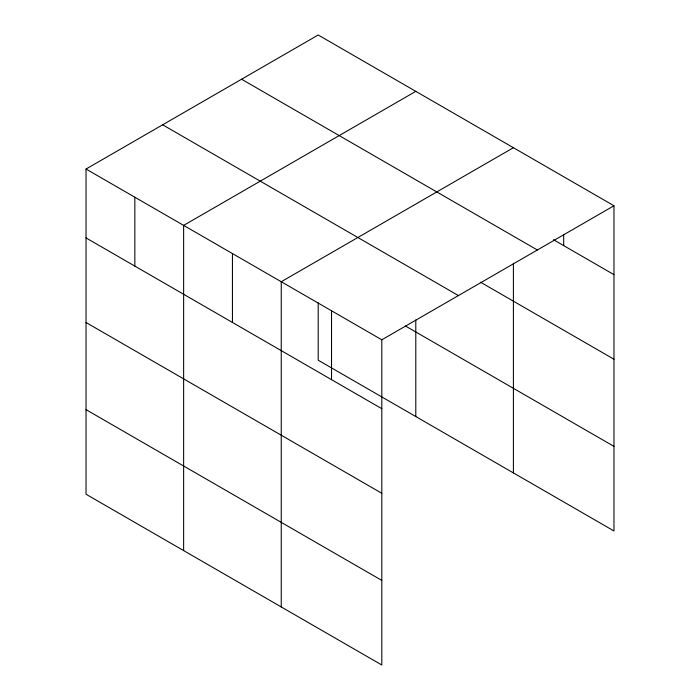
<?xml version="1.0" encoding="UTF-8"?>
<svg xmlns="http://www.w3.org/2000/svg" width="700" height="700" viewBox="0 0 700 700"><rect width="100%" height="100%" fill="white"/><g stroke="black" fill="none" stroke-linecap="round" stroke-linejoin="round"><path stroke-width="1.05" d="M86.03 169.032L381.806 339.797L381.806 665L86.03 494.235L86.03 169.032L318.194 35L613.97 205.765L613.97 530.968L318.194 360.203L318.194 302.724M415.8 91.35L183.636 225.391L183.636 550.585M513.406 147.709L281.243 281.741L281.243 606.944M381.806 339.797L613.97 205.765M553.446 239.706L613.97 274.654M241.579 79.231L537.355 249.996M480.559 282.214L613.97 359.231M162.645 124.801L458.421 295.566M405.475 326.007L613.97 446.381M86.03 237.921L381.806 408.686M86.03 322.507L381.806 493.273M86.03 409.649L381.806 580.414M563.684 234.684L563.684 245.621M513.406 263.217L513.406 472.903M415.8 319.988L415.8 416.553M331.529 310.774L331.529 379.654M232.444 253.566L232.444 322.455M134.838 197.216L134.838 266.096"/></g></svg>
